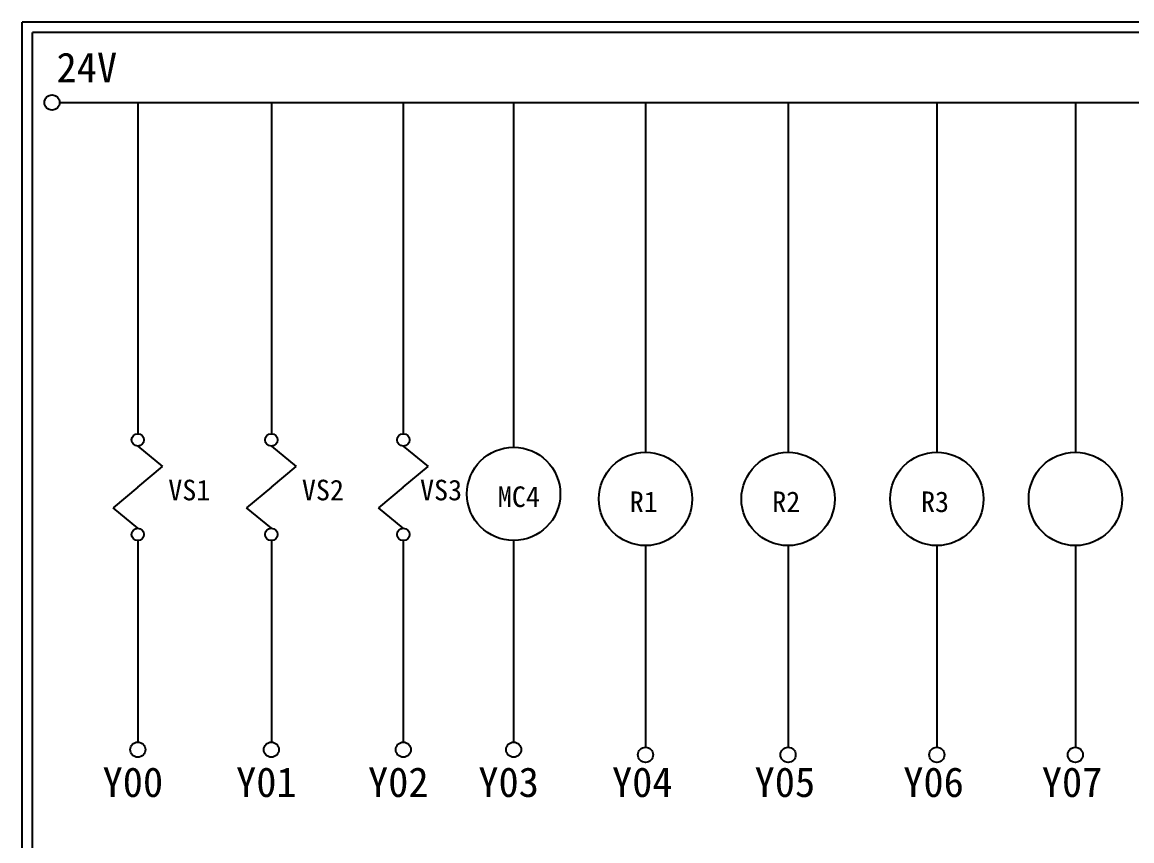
# Model space of a CAD drawing. Extents: x 926 to 1213, y 3 to 207.
# Drawn here: x 925.7 to 1060.3, y 107.6 to 207 of the extents above; entities that cross this region are included whole.
import ezdxf

# ---------------------------------------------------------------- set-up
doc = ezdxf.new("R2010")
doc.units = 0
doc.layers.add('圖框層', color=7, linetype='CONTINUOUS')
doc.layers.add('標尺寸層', color=3, linetype='CONTINUOUS')
doc.styles.add('STSL', font='kaiu.ttf')

msp = doc.modelspace()

# ---------------------------------------------------------------- linework, layer by layer
at = {"layer": '圖框層', "color": 7}
for p, q in [((1212.74, 206.97), (925.74, 206.97)), ((925.74, 3), (925.74, 206.97)), ((1211.49, 205.72), (926.99, 205.72)), ((926.99, 4.25), (926.99, 205.72))]:
    msp.add_line(p, q, dxfattribs=at)
at = {"layer": '標尺寸層', "color": 7}
for p, q in [((930.28, 197.22), (1208.88, 197.22)), ((939.76, 197.22), (939.76, 157.03)), ((955.96, 197.22), (955.96, 157.03)), ((971.96, 197.22), (971.96, 157.03)), ((985.34, 197.22), (985.34, 155.39)), ((1001.34, 197.22), (1001.34, 154.78)), ((1018.62, 197.22), (1018.62, 154.78)), ((1036.66, 197.22), (1036.66, 154.78)), ((1053.46, 197.22), (1053.46, 154.78)), ((939.76, 155.53), (942.77, 153.04)), ((955.96, 155.53), (958.96, 153.04)), ((971.96, 155.53), (974.96, 153.04)), ((939.76, 150.55), (942.77, 153.04)), ((955.96, 150.55), (958.96, 153.04)), ((971.96, 150.55), (974.96, 153.04)), ((939.76, 150.55), (936.76, 148.06)), ((955.96, 150.55), (952.96, 148.06)), ((971.96, 150.55), (968.95, 148.06)), ((939.76, 145.57), (936.76, 148.06)), ((955.96, 145.57), (952.96, 148.06)), ((971.96, 145.57), (968.95, 148.06)), ((939.76, 144.07), (939.76, 119.62)), ((955.96, 144.07), (955.96, 119.62)), ((971.96, 144.07), (971.96, 119.62)), ((985.34, 144.07), (985.34, 119.62)), ((1001.34, 143.45), (1001.34, 119)), ((1018.62, 143.45), (1018.62, 119)), ((1036.66, 143.45), (1036.66, 119)), ((1053.46, 143.45), (1053.46, 119))]:
    msp.add_line(p, q, dxfattribs=at)
for centre, radius in [((929.36, 197.22), 0.92), ((939.76, 156.28), 0.751), ((955.96, 156.28), 0.751), ((971.96, 156.28), 0.751), ((985.34, 149.73), 5.66), ((1001.34, 149.12), 5.66), ((1018.62, 149.12), 5.66), ((1036.66, 149.12), 5.66), ((1053.46, 149.12), 5.66), ((939.76, 144.82), 0.751), ((939.76, 144.82), 0.751), ((955.96, 144.82), 0.751), ((955.96, 144.82), 0.751), ((971.96, 144.82), 0.751), ((939.76, 118.7), 0.92), ((955.96, 118.7), 0.92), ((971.96, 118.7), 0.92), ((985.34, 118.7), 0.92), ((1001.34, 118.08), 0.92), ((1018.62, 118.08), 0.92), ((1036.66, 118.08), 0.92), ((1053.46, 118.08), 0.92)]:
    msp.add_circle(centre, radius, dxfattribs=at)

# ---------------------------------------------------------------- texts
at = {"layer": '圖框層', "color": 4, "style": 'STSL'}
for s, height, p in [('24V', 3.6, (929.91, 199.68)), ('VS1', 2.5, (943.46, 148.95)), ('VS2', 2.5, (959.66, 148.95)), ('VS3', 2.5, (973.99, 148.95)), ('MC4', 2.5, (983.42, 148.14)), ('R1', 2.5, (999.42, 147.53)), ('R2', 2.5, (1016.7, 147.53)), ('R3', 2.5, (1034.74, 147.53)), ('Y00', 3.6, (935.49, 112.96)), ('Y01', 3.6, (951.68, 112.96)), ('Y02', 3.6, (967.68, 112.96)), ('Y03', 3.6, (981.06, 112.96)), ('Y04', 3.6, (997.27, 112.96)), ('Y05', 3.6, (1014.56, 112.96)), ('Y06', 3.6, (1032.59, 112.96)), ('Y07', 3.6, (1049.39, 112.96))]:
    msp.add_text(s, height=height, dxfattribs=at).set_placement(p)

doc.saveas('drawing.dxf')
